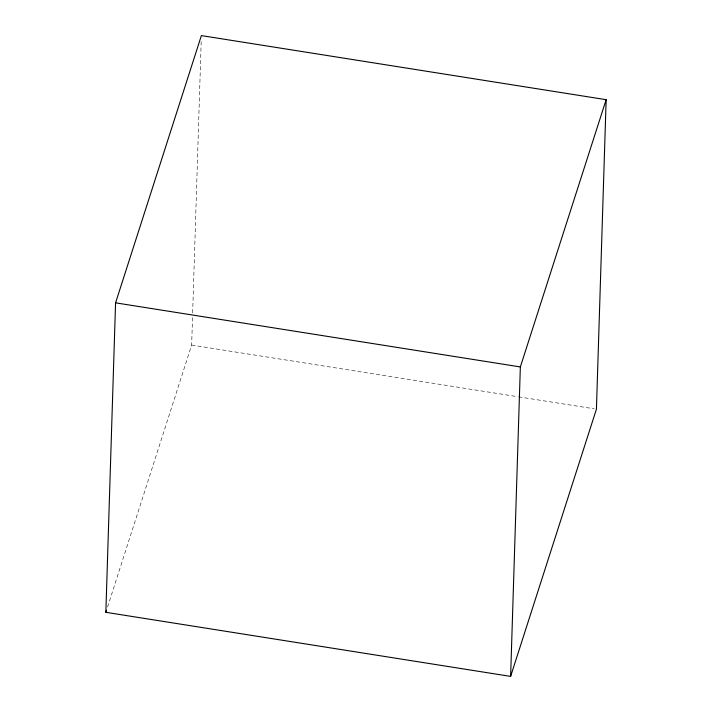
<?xml version="1.0" encoding="UTF-8"?>
<svg xmlns="http://www.w3.org/2000/svg" width="712" height="712" viewBox="0 0 712 712"><rect width="100%" height="100%" fill="white"/><g stroke="black" fill="none" stroke-linecap="round" stroke-linejoin="round"><path stroke-width="0.53" stroke-dasharray="3.56 2.67" d="M107.548 607.033L191.653 345.071L192.525 317.338M192.658 312.906L201.274 38.929M191.653 345.071L517.446 396.655M518.541 396.824L594.235 408.813"/><path stroke-width="1.07" d="M105.848 612.311L115.575 302.84L201.38 35.6L606.152 99.689L596.425 409.16L510.62 676.4L105.848 612.311L106.524 610.202M510.62 676.4L520.347 366.929L606.152 99.689M115.575 302.84L520.347 366.929"/></g></svg>
